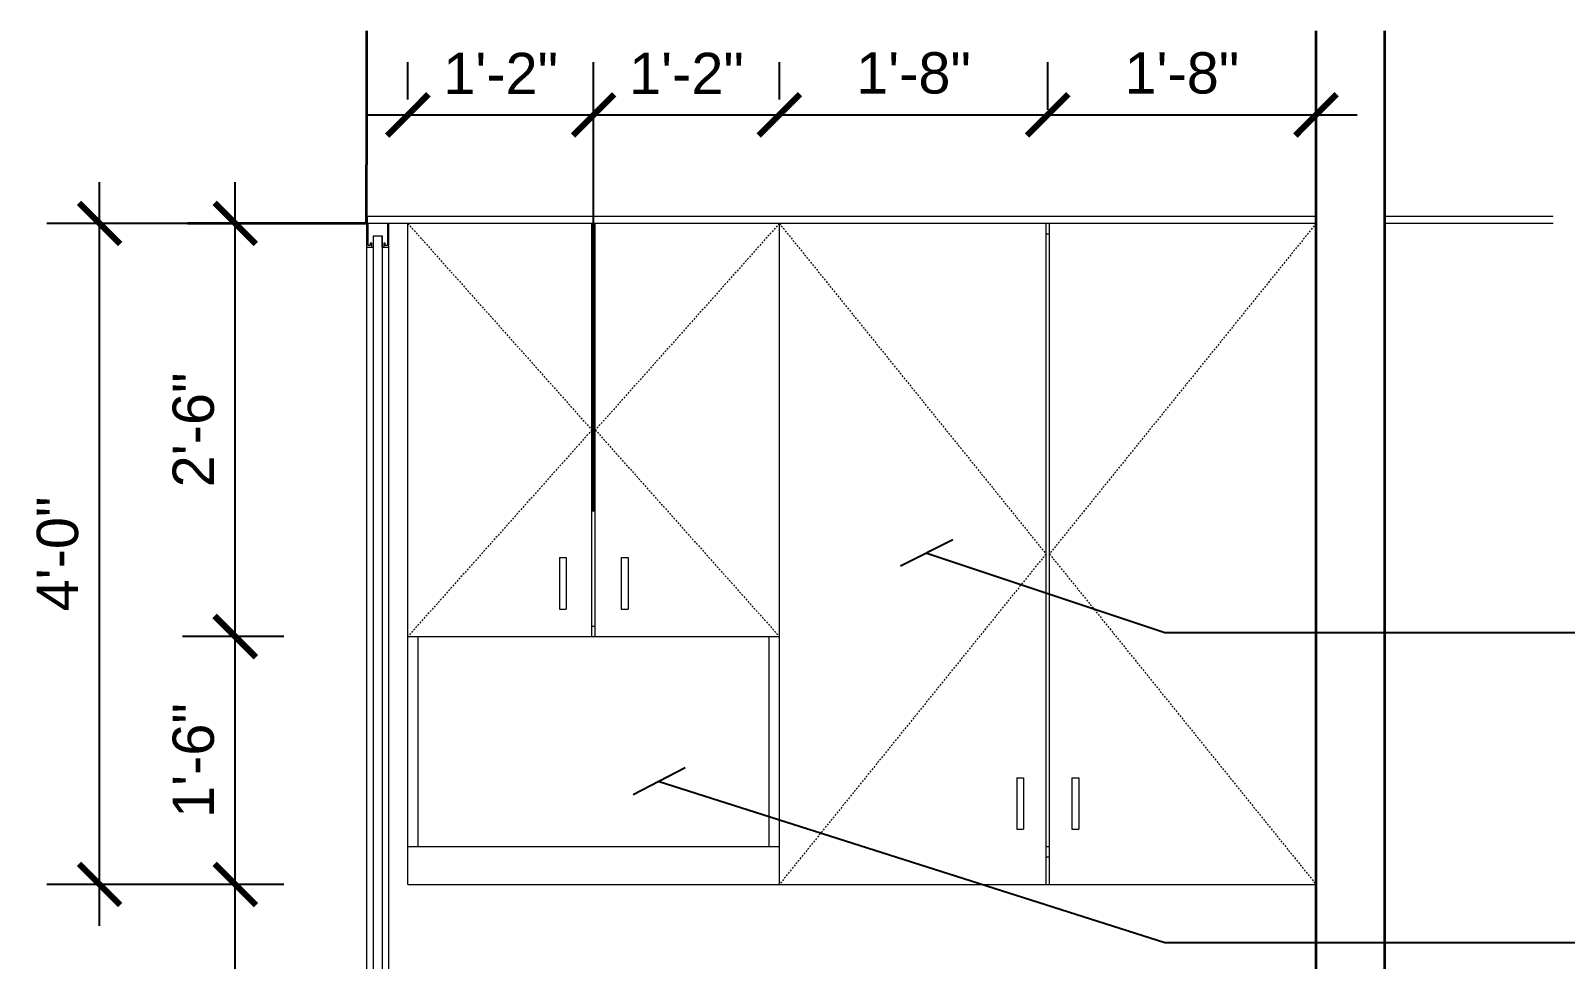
# Model space of a CAD drawing. Extents: x 65572 to 72871, y 30718 to 33858.
# Drawn here: x 66039.2 to 66150.7, y 33790.4 to 33857.9 of the extents above; entities that cross this region are included whole.
import ezdxf

# ---------------------------------------------------------------- set-up
doc = ezdxf.new("R2010")
doc.units = 0
doc.header["$LTSCALE"] = 0.5
doc.header["$MEASUREMENT"] = 0
doc.linetypes.add('HIDDEN', pattern=[0.375, 0.25, -0.125])
doc.layers.get('0').update_dxf_attribs({"color": 20, "linetype": 'CONTINUOUS'})
doc.layers.get('DEFPOINTS').update_dxf_attribs({"linetype": 'CONTINUOUS', "lineweight": 5})
for name, color, linetype, lineweight in [('Annotations', 40, 'CONTINUOUS', 5), ('Drywalls', 7, 'CONTINUOUS', 20), ('Framing', 142, 'CONTINUOUS', 13), ('Projections', 151, 'HIDDEN', 5), ('Viewed', 150, 'CONTINUOUS', 9), ('Walls', 7, 'CONTINUOUS', 35)]:
    doc.layers.add(name, color=color, linetype=linetype, lineweight=lineweight)
doc.styles.get("Standard").update_dxf_attribs({"font": 'arial.ttf'})
doc.dimstyles.new('ARCH1', dxfattribs={"dimscale": 96, "dimtxt": 0.03125, "dimasz": 0.03125, "dimexe": 0.04, "dimexo": 0.09375, "dimgap": 0.015625, "dimtad": 1, "dimdec": 0, "dimrnd": 0.0625, "dimzin": 3, "dimdsep": 46, "dimlunit": 4, "dimtxsty": 'Standard', "dimblk1": 'ARCHTICK', "dimblk2": 'ARCHTICK', "dimsah": 1, "dimcen": 0, "dimdle": 0.03125, "dimclrd": 256, "dimclre": 256, "dimclrt": 256, "dimazin": 0, "dimtfac": 1, "dimtdec": 0, "dimtmove": 2, "dimatfit": 3, "dimldrblk": 'OBLIQUE', "dimfxl": 0.3, "dimfxlon": 1, "dimfrac": 2, "dimarcsym": 0})

# ---------------------------------------------------------------- blocks, each defined once
blk = doc.blocks.new('_ArchTick')
at = {"const_width": 0.15}
blk.add_lwpolyline([(-0.5, -0.5), (0.5, 0.5)], dxfattribs=at)
blk = doc.blocks.new('*D182')
at = {"layer": 'Annotations', "lineweight": -2}
for p, q in [((66054.08, 33768.88), (66054.08, 33798.88)), ((66057.62, 33795.88), (66050.24, 33795.88)), ((66056.25, 33771.88), (66050.24, 33771.88))]:
    blk.add_line(p, q, dxfattribs=at)
at = {"layer": 'DEFPOINTS', "color": 0}
for p in [(66054.08, 33795.88), (66066.62, 33795.88), (66065.25, 33771.88)]:
    blk.add_point(p, dxfattribs=at)
at = {"layer": 'Annotations', "lineweight": -2, "xscale": 3, "yscale": 3, "zscale": 3}
for p, rotation in [((66054.08, 33795.88), 90), ((66054.08, 33771.88), 270)]:
    blk.add_blockref('_ArchTick', p, dxfattribs=dict(at, rotation=rotation))
at = {"layer": 'Annotations', "insert": (66051.05, 33783.88), "char_height": 3, "attachment_point": 5, "rotation": 90}
blk.add_mtext('2\'-0"', dxfattribs=at)
blk = doc.blocks.new('_Oblique')
at = {"lineweight": -2}
blk.add_line((-0.5, -0.5), (0.5, 0.5), dxfattribs=at)
blk = doc.blocks.new('*D183')
at = {"layer": 'Annotations', "lineweight": -2}
for p, q in [((66054.08, 33792.88), (66054.08, 33816.88)), ((66057.62, 33813.88), (66050.24, 33813.88)), ((66057.62, 33795.88), (66050.24, 33795.88))]:
    blk.add_line(p, q, dxfattribs=at)
at = {"layer": 'DEFPOINTS', "color": 0}
for p in [(66054.08, 33813.88), (66066.62, 33813.88), (66066.62, 33795.88)]:
    blk.add_point(p, dxfattribs=at)
at = {"layer": 'Annotations', "lineweight": -2, "xscale": 3, "yscale": 3, "zscale": 3}
for p, rotation in [((66054.08, 33813.88), 90), ((66054.08, 33795.88), 270)]:
    blk.add_blockref('_ArchTick', p, dxfattribs=dict(at, rotation=rotation))
at = {"layer": 'Annotations', "insert": (66051.05, 33804.88), "char_height": 3, "attachment_point": 5, "rotation": 90}
blk.add_mtext('1\'-6"', dxfattribs=at)
blk = doc.blocks.new('*D184')
at = {"layer": 'Annotations', "lineweight": -2}
for p, q in [((66054.08, 33810.88), (66054.08, 33846.89)), ((66054.62, 33843.89), (66050.24, 33843.89)), ((66057.62, 33813.88), (66050.24, 33813.88))]:
    blk.add_line(p, q, dxfattribs=at)
at = {"layer": 'DEFPOINTS', "color": 0}
for p in [(66054.08, 33843.89), (66063.62, 33843.89), (66066.62, 33813.88)]:
    blk.add_point(p, dxfattribs=at)
at = {"layer": 'Annotations', "lineweight": -2, "xscale": 3, "yscale": 3, "zscale": 3}
for p, rotation in [((66054.08, 33843.89), 90), ((66054.08, 33813.88), 270)]:
    blk.add_blockref('_ArchTick', p, dxfattribs=dict(at, rotation=rotation))
at = {"layer": 'Annotations', "insert": (66051.05, 33828.89), "char_height": 3, "attachment_point": 5, "rotation": 90}
blk.add_mtext('2\'-6"', dxfattribs=at)
blk = doc.blocks.new('*D186')
at = {"layer": 'Annotations', "lineweight": -2}
for p, q in [((66044.22, 33792.88), (66044.22, 33846.89)), ((66057.62, 33843.89), (66040.38, 33843.89)), ((66057.62, 33795.88), (66040.38, 33795.88))]:
    blk.add_line(p, q, dxfattribs=at)
at = {"layer": 'DEFPOINTS', "color": 0}
for p in [(66044.22, 33843.89), (66066.62, 33843.89), (66066.62, 33795.88)]:
    blk.add_point(p, dxfattribs=at)
at = {"layer": 'Annotations', "lineweight": -2, "xscale": 3, "yscale": 3, "zscale": 3}
for p, rotation in [((66044.22, 33843.89), 90), ((66044.22, 33795.88), 270)]:
    blk.add_blockref('_ArchTick', p, dxfattribs=dict(at, rotation=rotation))
at = {"layer": 'Annotations', "insert": (66041.18, 33819.88), "char_height": 3, "attachment_point": 5, "rotation": 90}
blk.add_mtext('4\'-0"', dxfattribs=at)
blk = doc.blocks.new('*D190')
at = {"layer": 'Annotations', "lineweight": -2}
for p, q in [((66066.62, 33852.89), (66066.62, 33855.61)), ((66080.12, 33822.97), (66080.12, 33855.61)), ((66063.62, 33851.77), (66083.12, 33851.77))]:
    blk.add_line(p, q, dxfattribs=at)
at = {"layer": 'DEFPOINTS', "color": 0}
for p in [(66080.12, 33851.77), (66066.62, 33843.89), (66080.12, 33813.88)]:
    blk.add_point(p, dxfattribs=at)
at = {"layer": 'Annotations', "lineweight": -2, "xscale": 3, "yscale": 3, "zscale": 3, "rotation": 180}
blk.add_blockref('_ArchTick', (66066.62, 33851.77), dxfattribs=at)
at = {"layer": 'Annotations', "lineweight": -2, "xscale": 3, "yscale": 3, "zscale": 3}
blk.add_blockref('_ArchTick', (66080.12, 33851.77), dxfattribs=at)
at = {"layer": 'Annotations', "insert": (66073.37, 33854.78), "char_height": 3, "attachment_point": 5}
blk.add_mtext('1\'-2"', dxfattribs=at)
blk = doc.blocks.new('*D191')
at = {"layer": 'Annotations', "lineweight": -2}
for p, q in [((66080.12, 33822.97), (66080.12, 33855.61)), ((66093.62, 33852.89), (66093.62, 33855.61)), ((66077.12, 33851.77), (66096.62, 33851.77))]:
    blk.add_line(p, q, dxfattribs=at)
at = {"layer": 'DEFPOINTS', "color": 0}
for p in [(66093.62, 33851.77), (66093.62, 33843.89), (66080.12, 33813.88)]:
    blk.add_point(p, dxfattribs=at)
at = {"layer": 'Annotations', "lineweight": -2, "xscale": 3, "yscale": 3, "zscale": 3, "rotation": 180}
blk.add_blockref('_ArchTick', (66080.12, 33851.77), dxfattribs=at)
at = {"layer": 'Annotations', "lineweight": -2, "xscale": 3, "yscale": 3, "zscale": 3}
blk.add_blockref('_ArchTick', (66093.62, 33851.77), dxfattribs=at)
at = {"layer": 'Annotations', "insert": (66086.87, 33854.78), "char_height": 3, "attachment_point": 5}
blk.add_mtext('1\'-2"', dxfattribs=at)
blk = doc.blocks.new('*D192')
at = {"layer": 'Annotations', "lineweight": -2}
for p, q in [((66093.62, 33852.89), (66093.62, 33855.61)), ((66113.12, 33852.14), (66113.12, 33855.61)), ((66090.62, 33851.77), (66116.12, 33851.77))]:
    blk.add_line(p, q, dxfattribs=at)
at = {"layer": 'DEFPOINTS', "color": 0}
for p in [(66113.12, 33851.77), (66093.62, 33843.89), (66113.12, 33843.14)]:
    blk.add_point(p, dxfattribs=at)
at = {"layer": 'Annotations', "lineweight": -2, "xscale": 3, "yscale": 3, "zscale": 3, "rotation": 180}
blk.add_blockref('_ArchTick', (66093.62, 33851.77), dxfattribs=at)
at = {"layer": 'Annotations', "lineweight": -2, "xscale": 3, "yscale": 3, "zscale": 3}
blk.add_blockref('_ArchTick', (66113.12, 33851.77), dxfattribs=at)
at = {"layer": 'Annotations', "insert": (66103.37, 33854.8), "char_height": 3, "attachment_point": 5}
blk.add_mtext('1\'-8"', dxfattribs=at)
blk = doc.blocks.new('*D193')
at = {"layer": 'Annotations', "lineweight": -2}
for p, q in [((66113.12, 33852.14), (66113.12, 33855.61)), ((66132.62, 33852.89), (66132.62, 33855.61)), ((66110.12, 33851.77), (66135.62, 33851.77))]:
    blk.add_line(p, q, dxfattribs=at)
at = {"layer": 'DEFPOINTS', "color": 0}
for p in [(66132.62, 33851.77), (66113.12, 33843.14), (66132.62, 33843.89)]:
    blk.add_point(p, dxfattribs=at)
at = {"layer": 'Annotations', "lineweight": -2, "xscale": 3, "yscale": 3, "zscale": 3, "rotation": 180}
blk.add_blockref('_ArchTick', (66113.12, 33851.77), dxfattribs=at)
at = {"layer": 'Annotations', "lineweight": -2, "xscale": 3, "yscale": 3, "zscale": 3}
blk.add_blockref('_ArchTick', (66132.62, 33851.77), dxfattribs=at)
at = {"layer": 'Annotations', "insert": (66122.87, 33854.8), "char_height": 3, "attachment_point": 5}
blk.add_mtext('1\'-8"', dxfattribs=at)

msp = doc.modelspace()

# ---------------------------------------------------------------- linework, layer by layer
at = {"layer": 'Drywalls'}
for p, q in [((66132.622071, 33844.385097), (66063.621732, 33844.385097)), ((66149.842462, 33844.385097), (66137.622071, 33844.385097)), ((66132.622071, 33843.885095), (66063.621732, 33843.885095)), ((66149.842462, 33843.885095), (66137.622071, 33843.885095))]:
    msp.add_line(p, q, dxfattribs=at)
at = {"layer": 'Framing'}
for p, q in [((66063.727201, 33842.27668), (66063.727201, 33843.885095)), ((66064.121735, 33842.17121), (66064.121735, 33842.981267)), ((66064.121735, 33842.981267), (66064.746738, 33842.981267)), ((66064.746738, 33842.17121), (66064.746738, 33842.981267)), ((66065.141271, 33843.885095), (66065.141271, 33842.27668)), ((66065.24674, 33842.17121), (66065.24674, 33843.885095)), ((66149.842462, 33843.885095), (66137.622071, 33843.885095)), ((66149.842462, 33843.885095), (66137.622071, 33843.885095)), ((66063.621732, 33842.17121), (66064.121735, 33842.17121)), ((66063.621732, 33842.17121), (66063.996734, 33842.17121)), ((66063.891265, 33842.27668), (66063.727201, 33842.27668)), ((66063.727201, 33842.17121), (66063.891265, 33842.17121)), ((66063.996734, 33842.452462), (66063.891265, 33842.452462)), ((66063.891265, 33842.452462), (66063.891265, 33842.27668)), ((66063.891265, 33842.17121), (66063.996734, 33842.17121)), ((66063.996734, 33842.17121), (66063.996734, 33842.452462)), ((66064.746738, 33842.17121), (66065.24674, 33842.17121)), ((66064.977208, 33842.452462), (66064.871738, 33842.452462)), ((66064.871738, 33842.452462), (66064.871738, 33842.17121)), ((66064.871738, 33842.17121), (66064.977208, 33842.17121)), ((66064.871738, 33842.17121), (66065.24674, 33842.17121)), ((66064.977208, 33842.27668), (66064.977208, 33842.452462)), ((66065.141271, 33842.27668), (66064.977208, 33842.27668)), ((66064.977208, 33842.17121), (66065.141271, 33842.17121))]:
    msp.add_line(p, q, dxfattribs=at)
at = {"layer": 'Framing', "flags": 128}
msp.add_lwpolyline([(66064.121735, 33738.398239), (66064.121735, 33842.981267), (66064.746738, 33842.981267), (66064.746738, 33738.398239)], close=True, dxfattribs=at)
at = {"layer": 'Projections'}
for points in [[(66066.621747, 33843.885095), (66079.996813, 33828.885021), (66066.621747, 33813.884947)], [(66093.621879, 33843.885095), (66080.246814, 33828.885021), (66093.621879, 33813.884947)], [(66093.621879, 33843.885095), (66112.996974, 33819.884977), (66093.621879, 33795.884859)], [(66132.622071, 33843.885095), (66113.246976, 33819.884977), (66132.622071, 33795.884859)]]:
    msp.add_lwpolyline(points, dxfattribs=at)
at = {"layer": 'Viewed', "linetype": 'ByBlock'}
for p, q in [((66063.621732, 33843.885095), (66063.621732, 33739.527853)), ((66066.621747, 33813.884947), (66066.621747, 33843.885095)), ((66079.996813, 33813.884947), (66079.996813, 33843.885095)), ((66080.246814, 33813.884947), (66080.246814, 33843.885095)), ((66093.621879, 33813.884947), (66093.621879, 33843.885095)), ((66093.621879, 33795.884859), (66093.621879, 33843.885095)), ((66112.996974, 33795.884859), (66112.996974, 33843.885095)), ((66112.996974, 33843.135091), (66113.246976, 33843.135091)), ((66113.246976, 33795.884859), (66113.246976, 33843.885095)), ((66065.24674, 33739.527853), (66065.24674, 33842.17121)), ((66077.633355, 33819.633487), (66078.121803, 33819.633487)), ((66077.633355, 33819.633487), (66077.633355, 33815.884957)), ((66078.121803, 33819.633487), (66078.121803, 33815.884957)), ((66082.133377, 33819.633487), (66082.621825, 33819.633487)), ((66082.133377, 33819.633487), (66082.133377, 33815.884957)), ((66082.621825, 33819.633487), (66082.621825, 33815.884957)), ((66077.633355, 33815.884957), (66078.121803, 33815.884957)), ((66082.133377, 33815.884957), (66082.621825, 33815.884957)), ((66066.621747, 33813.884947), (66079.996813, 33813.884947)), ((66066.621747, 33798.634873), (66066.621747, 33813.884947)), ((66067.371751, 33798.634873), (66067.371751, 33813.884947)), ((66079.996813, 33814.634951), (66080.246814, 33814.634951)), ((66079.996813, 33813.884947), (66080.246814, 33813.884947)), ((66080.246814, 33813.884947), (66093.621879, 33813.884947)), ((66092.871876, 33798.634873), (66092.871876, 33813.884947)), ((66110.883518, 33803.633408), (66111.371966, 33803.633408)), ((66110.883518, 33803.633408), (66110.883518, 33799.884879)), ((66111.371966, 33803.633408), (66111.371966, 33799.884879)), ((66114.883538, 33803.633408), (66115.371986, 33803.633408)), ((66114.883538, 33803.633408), (66114.883538, 33799.884879)), ((66115.371986, 33803.633408), (66115.371986, 33799.884879)), ((66110.883518, 33799.884879), (66111.371966, 33799.884879)), ((66114.883538, 33799.884879), (66115.371986, 33799.884879)), ((66066.621747, 33795.884859), (66066.621747, 33798.634873)), ((66066.621747, 33798.634873), (66093.621879, 33798.634873)), ((66067.371751, 33798.634873), (66092.871876, 33798.634873)), ((66067.371751, 33798.634873), (66092.871876, 33798.634873)), ((66093.621879, 33795.884859), (66093.621879, 33798.634873)), ((66112.996974, 33798.634873), (66113.246976, 33798.634873)), ((66112.996974, 33798.634873), (66113.246976, 33798.634873)), ((66112.996974, 33797.884869), (66113.246976, 33797.884869)), ((66112.996974, 33797.884869), (66113.246976, 33797.884869)), ((66066.621747, 33795.884859), (66093.621879, 33795.884859)), ((66093.621879, 33795.884859), (66112.996974, 33795.884859)), ((66112.996974, 33795.884859), (66113.246976, 33795.884859)), ((66113.246976, 33795.884859), (66132.622071, 33795.884859))]:
    msp.add_line(p, q, dxfattribs=at)
at = {"layer": 'Walls'}
for p, q in [((66063.621732, 33857.885196), (66063.621732, 33848.135116)), ((66132.622071, 33737.402843), (66132.622071, 33857.885196)), ((66137.622071, 33737.402843), (66137.622071, 33857.885196)), ((66063.621732, 33843.885095), (66063.621732, 33848.135116)), ((66063.621732, 33844.385097), (66063.621732, 33843.885095)), ((66063.621732, 33843.885095), (66050.60441, 33843.885095))]:
    msp.add_line(p, q, dxfattribs=at)

# ---------------------------------------------------------------- dimensions: what is measured, and where the dimension line sits
at = {"layer": 'Annotations'}
for base, p1, p2, picture, middle in [((66080.121813, 33851.771044), (66066.621747, 33843.885095), (66080.121813, 33813.884947), '*D190', (66073.37178, 33854.777044)), ((66093.621879, 33851.771044), (66080.121813, 33813.884947), (66093.621879, 33843.885095), '*D191', (66086.871846, 33854.777044)), ((66113.121975, 33851.771044), (66093.621879, 33843.885095), (66113.121975, 33843.135091), '*D192', (66103.371927, 33854.802544)), ((66132.622071, 33851.771044), (66113.121975, 33843.135091), (66132.622071, 33843.885095), '*D193', (66122.872023, 33854.802544))]:
    dim = msp.add_linear_dim(base=base, p1=p1, p2=p2, dimstyle='ARCH1', dxfattribs=at)
    dim.commit()
    dim.dimension.update_dxf_attribs({"geometry": picture, "text_midpoint": middle})
for base, p1, p2, picture, middle in [((66044.215141, 33843.885095), (66066.621747, 33795.884859), (66066.621747, 33843.885095), '*D186', (66041.183641, 33819.884977)), ((66054.078593, 33843.885095), (66066.621747, 33813.884947), (66063.621732, 33843.885095), '*D184', (66051.047093, 33828.885021)), ((66054.078593, 33813.884947), (66066.621747, 33795.884859), (66066.621747, 33813.884947), '*D183', (66051.047093, 33804.884903)), ((66054.078593, 33795.884859), (66065.24674, 33771.884741), (66066.621747, 33795.884859), '*D182', (66051.047093, 33783.8848))]:
    dim = msp.add_linear_dim(base=base, p1=p1, p2=p2, angle=90, dimstyle='ARCH1', dxfattribs=at)
    dim.commit()
    dim.dimension.update_dxf_attribs({"geometry": picture, "text_midpoint": middle})

# ---------------------------------------------------------------- leaders
at = {"layer": 'Annotations', "annotation_type": 0, "has_hookline": 1, "hookline_direction": 0}
for points, text_width in [([(66104.33057, 33819.948671), (66121.627552, 33814.183011), (66152.513329, 33814.183011)], 31.341), ([(66084.885994, 33803.364971), (66121.627552, 33791.6609), (66152.513329, 33791.6609)], 51.24)]:
    msp.add_leader(points, dimstyle='ARCH1', override={"dimtad": 0}, dxfattribs=dict(at, text_width=text_width))

doc.saveas('drawing.dxf')
